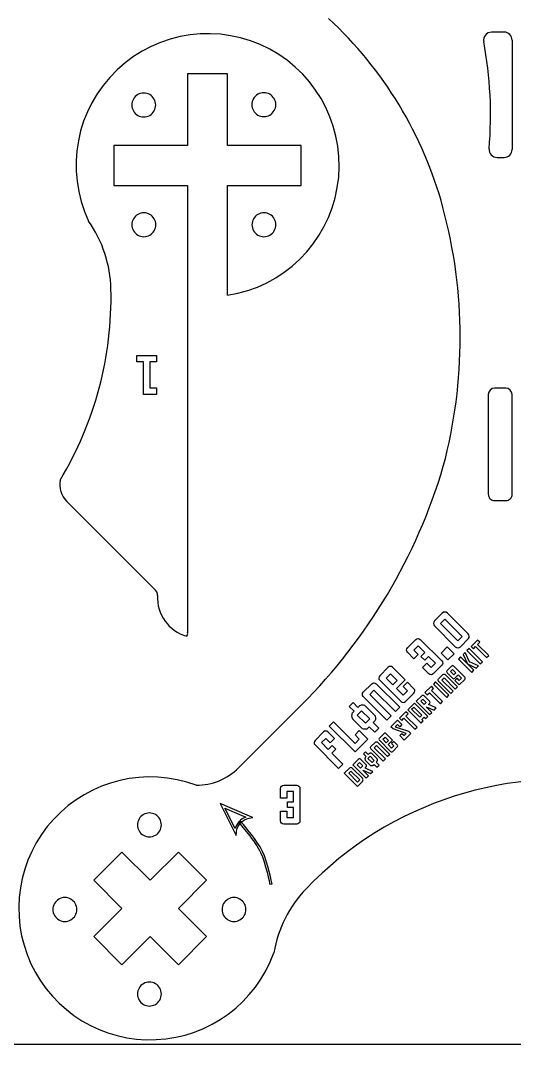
# Model space of a CAD drawing. Extents: x 0 to 911, y 61 to 967.
# Drawn here: x 320.8 to 508.2, y 60.6 to 449 of the extents above; entities that cross this region are included whole.
import ezdxf

# ---------------------------------------------------------------- set-up
doc = ezdxf.new("R2010")
doc.units = 0
doc.layers.add('corte', color=7, linetype='CONTINUOUS')
doc.layers.add('Grabado', color=7, linetype='CONTINUOUS')

msp = doc.modelspace()

# ---------------------------------------------------------------- linework, layer by layer
at = {"layer": 'corte', "color": 1}
for points in [[(504.240134, 444.561674), (499.444008, 444.561674)], [(507.263759, 441.538058), (507.263759, 400.078749)], [(399.24995, 344.767775), (399.24995, 386.446484), (427.218451, 386.446484), (427.218451, 401.564596), (399.24995, 401.564596), (399.24995, 428.777195), (384.131838, 428.777195), (384.131838, 401.564596), (356.163344, 401.564596), (356.163344, 386.446484)], [(501.526961, 397.055158), (504.240134, 397.055158)], [(356.163344, 386.446484), (384.131838, 386.446484)], [(384.131838, 386.446484), (384.131838, 216.902495)], [(498.192894, 307.141732), (498.192894, 269.332667)], [(504.844857, 309.560591), (500.611786, 309.560591)], [(507.263759, 269.332667), (507.263759, 307.141732)], [(372.044649, 232.921378), (338.342503, 266.623504)], [(500.611786, 266.913723), (504.844857, 266.913723)], [(427.394151, 189.48371), (403.496321, 165.585854)]]:
    msp.add_lwpolyline(points, dxfattribs=at)
for points in [[(367.546729, 412.411226)], [(413.082471, 412.540344)], [(367.59187, 367.004599)], [(413.127613, 367.004599)], [(374.232877, 143.912895)], [(348.611212, 122.954995), (359.301327, 112.264871), (348.611212, 101.574755), (359.301327, 90.884639), (369.991443, 101.574755), (380.681568, 90.884639), (391.371684, 101.574755), (380.681559, 112.264871), (391.371684, 122.954995), (380.681568, 133.645111), (369.991443, 122.954995), (359.301327, 133.645111)], [(342.162521, 111.842582)], [(406.303224, 111.842582)], [(374.232868, 79.772183)]]:
    msp.add_lwpolyline(points, close=True, dxfattribs=at)
for points in [[(415.316088, 438.091448), (396.36022, 448.227837), (373.043028, 445.082911), (357.449965, 430.286707)], [(481.007316, 378.108514), (473.583502, 405.601385), (458.545488, 430.438415), (437.624986, 449.759481)], [(497.115735, 443.467153), (496.541309, 442.773865), (496.305725, 441.86065), (496.473086, 440.976002)], [(499.444008, 444.561674), (498.543668, 444.561674), (497.690162, 444.16044), (497.115735, 443.467153)], [(507.263759, 441.538058), (507.263755, 443.207957), (505.910033, 444.561675), (504.240134, 444.561674)], [(498.514669, 400.340201), (499.692898, 413.915145), (499.005985, 427.587509), (496.473086, 440.976002)], [(440.957015, 385.632465), (444.603984, 406.816678), (434.271955, 427.95506), (415.316088, 438.091448)], [(357.449965, 430.286707), (341.856902, 415.490503), (337.494304, 392.37017), (346.623334, 372.909131)], [(367.546729, 421.482091), (365.925712, 421.483086), (364.427405, 420.618855), (363.61661, 419.215178)], [(371.476848, 419.215178), (370.666052, 420.618855), (369.167745, 421.483086), (367.546729, 421.482091)], [(413.082471, 421.611209), (411.461455, 421.612203), (409.963148, 420.747972), (409.152352, 419.344296)], [(417.01259, 419.344296), (416.201794, 420.747972), (414.703488, 421.612203), (413.082471, 421.611209)], [(363.61661, 419.215178), (362.805815, 417.811502), (362.805815, 416.081815), (363.61661, 414.678139)], [(371.476848, 414.678139), (372.287643, 416.081815), (372.287643, 417.811502), (371.476848, 419.215178)], [(409.152352, 419.344296), (408.341557, 417.94062), (408.341557, 416.210933), (409.152352, 414.807257)], [(417.01259, 414.807257), (417.823385, 416.210933), (417.823385, 417.94062), (417.01259, 419.344296)], [(363.61661, 414.678139), (364.427405, 413.274463), (365.925712, 412.410232), (367.546729, 412.411226)], [(367.546729, 412.411226), (369.167745, 412.410232), (370.666052, 413.274463), (371.476848, 414.678139)], [(409.152352, 414.807257), (409.963148, 413.403581), (411.461455, 412.53935), (413.082471, 412.540344)], [(413.082471, 412.540344), (414.703488, 412.53935), (416.201794, 413.403581), (417.01259, 414.807257)], [(498.514669, 400.340201), (498.441406, 399.496011), (498.725744, 398.659817), (499.298432, 398.035275)], [(504.240134, 397.055158), (505.910023, 397.055157), (507.263741, 398.40886), (507.263759, 400.078749)], [(499.298432, 398.035275), (499.87112, 397.410732), (500.679597, 397.05516), (501.526961, 397.055158)], [(399.24995, 344.767775), (420.504158, 347.981797), (437.310047, 364.448251), (440.957015, 385.632465)], [(481.161931, 279.914), (489.741752, 312.090185), (489.688422, 345.959507), (481.007316, 378.108514)], [(355.117072, 347.160914), (354.906714, 356.396883), (351.94972, 365.360819), (346.623334, 372.909131)], [(363.664069, 373.80775), (362.853892, 372.404482), (362.853892, 370.675584), (363.664069, 369.272316)], [(367.59187, 376.075467), (365.971516, 376.075467), (364.474246, 375.211018), (363.664069, 373.80775)], [(371.519671, 373.80775), (370.709494, 375.211018), (369.212225, 376.075467), (367.59187, 376.075467)], [(371.519671, 369.272316), (372.329848, 370.675584), (372.329848, 372.404482), (371.519671, 373.80775)], [(409.199812, 373.80775), (408.389634, 372.404482), (408.389634, 370.675584), (409.199812, 369.272316)], [(413.127613, 376.075467), (411.507258, 376.075467), (410.009989, 375.211018), (409.199812, 373.80775)], [(417.055413, 373.80775), (416.245236, 375.211018), (414.747967, 376.075467), (413.127613, 376.075467)], [(417.055413, 369.272316), (417.86559, 370.675584), (417.86559, 372.404482), (417.055413, 373.80775)], [(363.664069, 369.272316), (364.474246, 367.869048), (365.971516, 367.004599), (367.59187, 367.004599)], [(367.59187, 367.004599), (369.212225, 367.004599), (370.709494, 367.869048), (371.519671, 369.272316)], [(409.199812, 369.272316), (410.009989, 367.869048), (411.507258, 367.004599), (413.127613, 367.004599)], [(413.127613, 367.004599), (414.747967, 367.004599), (416.245236, 367.869048), (417.055413, 369.272316)], [(335.83174, 274.658678), (349.009124, 296.50673), (355.697994, 321.653203), (355.117072, 347.160914)], [(500.611786, 309.560591), (499.275883, 309.560588), (498.192915, 308.477635), (498.192894, 307.141732)], [(507.263759, 307.141732), (507.263737, 308.477638), (506.180764, 309.560593), (504.844857, 309.560591)], [(427.394151, 189.48371), (452.580087, 214.669649), (471.063971, 245.757095), (481.161931, 279.914)], [(335.83174, 274.658678), (335.299883, 271.730585), (336.238149, 268.727857), (338.342503, 266.623504)], [(498.192894, 269.332667), (498.192882, 268.691128), (498.447723, 268.075861), (498.901354, 267.62222)], [(506.555295, 267.622217), (507.008928, 268.075858), (507.263771, 268.691127), (507.263759, 269.332667)], [(498.901354, 267.62222), (499.354986, 267.168579), (499.970248, 266.913724), (500.611786, 266.913723)], [(504.844857, 266.913723), (505.486397, 266.913722), (506.101661, 267.168575), (506.555295, 267.622217)], [(372.738238, 230.943335), (372.819568, 231.673815), (372.564357, 232.401649), (372.044649, 232.921378)], [(372.738238, 230.943335), (372.405351, 223.822345), (377.013188, 217.407275), (383.867667, 215.44885)], [(383.867667, 215.44885), (384.202619, 215.854443), (384.302669, 216.404985), (384.131838, 216.902495)], [(551.336939, 158.870292), (506.57801, 167.34903), (460.570097, 152.587176), (429.099691, 119.649899)], [(387.427406, 158.949567), (368.489941, 166.022396), (347.155926, 160.95436), (333.422571, 146.120363)], [(387.427406, 158.949567), (393.453055, 158.936963), (399.235537, 161.325066), (403.496321, 165.585854)], [(367.428925, 147.843014), (366.025249, 147.032218), (365.161018, 145.533912), (365.162012, 143.912895)], [(371.965964, 147.843014), (370.562288, 148.653809), (368.832601, 148.653809), (367.428925, 147.843014)], [(374.232877, 143.912895), (374.233871, 145.533912), (373.36964, 147.032218), (371.965964, 147.843014)], [(333.422571, 146.120363), (319.689216, 131.286365), (316.277682, 109.625649), (324.786627, 91.288518)], [(365.162012, 143.912895), (365.161018, 142.291879), (366.025249, 140.793572), (367.428925, 139.982776)], [(371.965964, 139.982776), (373.36964, 140.793572), (374.233871, 142.291879), (374.232877, 143.912895)], [(367.428925, 139.982776), (368.832601, 139.171981), (370.562288, 139.171981), (371.965964, 139.982776)], [(339.895608, 115.7727), (338.491932, 116.583496), (336.762245, 116.583496), (335.358569, 115.7727)], [(404.036312, 115.7727), (402.632636, 116.583496), (400.902948, 116.583496), (399.499272, 115.7727)], [(429.099691, 119.649899), (422.717625, 112.970357), (418.470068, 104.541012), (416.898911, 95.437249)], [(335.358569, 115.7727), (333.954892, 114.961905), (333.090661, 113.463598), (333.091656, 111.842582)], [(342.162521, 111.842582), (342.163515, 113.463598), (341.299284, 114.961905), (339.895608, 115.7727)], [(399.499272, 115.7727), (398.095596, 114.961905), (397.231365, 113.463598), (397.23236, 111.842582)], [(406.303224, 111.842582), (406.304219, 113.463598), (405.439988, 114.961905), (404.036312, 115.7727)], [(333.091656, 111.842582), (333.090661, 110.221565), (333.954892, 108.723258), (335.358569, 107.912463)], [(339.895608, 107.912463), (341.299284, 108.723258), (342.163515, 110.221565), (342.162521, 111.842582)], [(397.23236, 111.842582), (397.231365, 110.221565), (398.095596, 108.723258), (399.499272, 107.912463)], [(404.036312, 107.912463), (405.439988, 108.723258), (406.304219, 110.221565), (406.303224, 111.842582)], [(335.358569, 107.912463), (336.762245, 107.101667), (338.491932, 107.101667), (339.895608, 107.912463)], [(399.499272, 107.912463), (400.902948, 107.101667), (402.632636, 107.101667), (404.036312, 107.912463)], [(372.233697, 62.480771), (392.428379, 63.390338), (410.07288, 76.409432), (416.898911, 95.437249)], [(324.786627, 91.288518), (333.295572, 72.951387), (352.039014, 61.571204), (372.233697, 62.480771)], [(367.428916, 83.702302), (366.02524, 82.891506), (365.161009, 81.393199), (365.162004, 79.772183)], [(371.965956, 83.702302), (370.56228, 84.513097), (368.832592, 84.513097), (367.428916, 83.702302)], [(374.232868, 79.772183), (374.233863, 81.393199), (373.369632, 82.891506), (371.965956, 83.702302)], [(365.162004, 79.772183), (365.161009, 78.151166), (366.02524, 76.652859), (367.428916, 75.842064)], [(371.965956, 75.842064), (373.369632, 76.652859), (374.233863, 78.151166), (374.232868, 79.772183)], [(367.428916, 75.842064), (368.832592, 75.031269), (370.56228, 75.031269), (371.965956, 75.842064)]]:
    msp.add_open_spline(points, degree=3, dxfattribs=at)
at = {"layer": 'Grabado', "color": 1}
msp.add_lwpolyline([(0.162894, 967.396102), (906.923672, 967.396102), (906.923672, 60.635323), (0.162894, 60.635323)], close=True, dxfattribs=at)
at = {"layer": 'Grabado', "color": 5}
for points in [[(372.347237, 309.689645), (372.347237, 307.211565), (367.432029, 307.211565), (367.432029, 319.520053), (364.974429, 319.520053), (364.974429, 321.998133), (372.347237, 321.998133), (372.347237, 319.520053), (369.889637, 319.520053), (369.889637, 309.689645)], [(486.672665, 213.774256), (480.12346, 220.323461), (481.753966, 221.953968), (488.303171, 215.404762)], [(494.176967, 212.370063), (494.988971, 213.182067), (494.134973, 214.036064), (491.698972, 211.600063), (492.552969, 210.746065), (493.364973, 211.558069), (497.564968, 207.358074), (498.376962, 208.170068)], [(480.338745, 209.098021), (482.920377, 206.516389), (485.230265, 208.826277), (482.648633, 211.407909)], [(490.952386, 210.853476), (490.112383, 210.013473), (495.166375, 204.959481), (496.006378, 205.799484)], [(486.885504, 206.786575), (491.939496, 201.732582), (492.779499, 202.572585), (487.725507, 207.626578)], [(489.461491, 209.334593), (488.649487, 208.522589), (490.329493, 205.0506), (493.619492, 203.412598), (494.459485, 204.252591), (491.141487, 205.806596)], [(485.108795, 200.795896), (483.848795, 202.055895), (484.688798, 202.895898), (485.948798, 201.635899)], [(463.623539, 198.716738), (462.006473, 197.099672), (459.47314, 199.633005), (461.090206, 201.250071)], [(478.230655, 198.131746), (477.390652, 197.291743), (482.444645, 192.237751), (483.284648, 193.077754)], [(450.78514, 194.217538)], [(476.670088, 194.863183), (477.482092, 195.675187), (476.628094, 196.529185), (474.192092, 194.093183), (475.04609, 193.239186), (475.858094, 194.051189), (480.058089, 189.851195), (480.870083, 190.663188)], [(474.71053, 190.397631), (473.870527, 189.557629), (472.610528, 190.817628), (473.450531, 191.657631)], [(451.631007, 182.461805), (448.547273, 185.545539), (450.181407, 187.179672), (453.26514, 184.095939)], [(449.413407, 189.112472)], [(466.99042, 185.183516), (467.802414, 185.99551), (466.948417, 186.849507), (464.512425, 184.413516), (465.366422, 183.559518), (466.178416, 184.371512), (470.378411, 180.171517), (471.190415, 180.983521)], [(467.668971, 187.598071), (472.736968, 182.530074), (473.576971, 183.370077), (473.044968, 183.90208), (473.94097, 184.798081), (474.472972, 184.266078), (475.270972, 185.064078), (470.202975, 190.132075)], [(469.992977, 188.634078), (473.044978, 185.582076), (472.204975, 184.742073), (469.152974, 187.794075)], [(447.66834, 178.100206), (449.301407, 176.467139), (447.68434, 174.850072), (439.551007, 182.983405), (437.91794, 181.350339), (447.685407, 171.582872), (452.568607, 176.466072), (449.301407, 179.733272)], [(461.243862, 181.144953), (463.763861, 183.664952), (465.450859, 181.977953), (464.610856, 181.13795), (463.770853, 181.977953), (462.93086, 181.13796), (467.970858, 179.457955), (468.817853, 178.610959), (466.297855, 176.09096), (464.610856, 177.777959), (465.450859, 178.617962), (466.290862, 177.777959), (467.130855, 178.617952), (462.090857, 180.297957)], [(460.356162, 175.945271), (459.516159, 175.105268), (458.207163, 176.414264), (459.047166, 177.254267)], [(450.627488, 166.31459), (449.787485, 165.474587), (448.527486, 166.734586), (449.367489, 167.574589)], [(454.155085, 167.532196), (452.559087, 169.128194), (453.39908, 169.968187), (454.995078, 168.372189)], [(445.300927, 163.508027), (446.14093, 164.34803), (449.500932, 160.988028), (448.660929, 160.148025)]]:
    msp.add_lwpolyline(points, close=True, dxfattribs=at)
for points in [[(480.762084, 224.250255), (477.827172, 221.315344)], [(490.585881, 216.383066), (482.718691, 224.250255)], [(477.827172, 219.358736), (485.694361, 211.491547)], [(467.526543, 211.014715), (470.787556, 214.275728)], [(472.418062, 214.275728), (480.597764, 206.096027)], [(487.637379, 211.505136), (490.735342, 214.603098)], [(475.706244, 201.204507), (473.246894, 203.663856), (474.877401, 205.294363), (476.507908, 203.663856), (478.138414, 205.294363), (475.59754, 207.835237), (474.130084, 206.367781), (472.689806, 207.808059), (474.157262, 209.275515), (471.616388, 211.816389), (469.985881, 210.185883), (471.616388, 208.555376), (469.985881, 206.924869)], [(469.985881, 206.924869), (467.526543, 209.384208)], [(460.272073, 203.700205), (457.02194, 200.450071)], [(464.356339, 201.250071), (461.906206, 203.700205)], [(480.597764, 204.46552), (477.33675, 201.204507)], [(484.2618, 204.16289), (482.581804, 202.482894)], [(489.315792, 199.948891), (485.101792, 204.16289)], [(457.023006, 198.817005), (465.156339, 190.683672)], [(470.039539, 195.566872), (467.589406, 198.017005), (465.956339, 196.383938), (467.589406, 194.750872), (465.972339, 193.133805), (463.439006, 195.667138), (466.689139, 198.917272), (464.356339, 201.250071)], [(481.875243, 200.936341), (486.509239, 196.302345), (485.669236, 195.462342), (481.455237, 199.676342), (480.629238, 198.850343), (484.843238, 194.636344), (483.98924, 193.782346), (479.355244, 198.416342)], [(479.355244, 199.256335), (481.03524, 200.936331)], [(482.581804, 201.642901), (484.688798, 199.535906)], [(485.528801, 199.535897), (486.788801, 200.795896), (488.0488, 199.535897), (487.208797, 198.695894), (486.368794, 199.535897), (485.528801, 198.695904), (487.215799, 197.008905), (489.315792, 199.108898)], [(450.78514, 194.217538), (454.035273, 197.467672)], [(455.66834, 197.466605), (464.618739, 188.516205), (462.985673, 186.883139), (454.835273, 195.033538), (453.235273, 193.433538), (461.385673, 185.283139), (459.73554, 183.633005), (450.78514, 192.583405)], [(449.413407, 189.112472), (448.780873, 188.479939), (446.914207, 190.346605), (445.44754, 188.879939), (447.314207, 187.013272), (446.597407, 186.296472)], [(466.789406, 190.682605), (470.039539, 193.932738)], [(473.023532, 192.924623), (470.92354, 190.82463), (475.977532, 185.770638), (476.817525, 186.610631), (474.71053, 188.717626), (477.657528, 187.450634), (478.497531, 188.290637), (475.550533, 189.557629)], [(475.97053, 190.817638), (473.863535, 192.924633)], [(455.264073, 185.329005), (451.414473, 189.178605)], [(475.550533, 189.557629), (475.97053, 189.977625)], [(446.664607, 184.196205), (450.39794, 180.462872)], [(452.280607, 180.412739), (453.030473, 181.162605), (455.147806, 179.045272), (456.731806, 180.629272), (454.614473, 182.746605), (455.36434, 183.496472)], [(435.747274, 179.179672), (432.497141, 175.929539)], [(439.83154, 176.729539), (437.381407, 179.179672)], [(432.497141, 174.295406), (441.44754, 165.345006), (443.081674, 166.979139), (438.898207, 171.162606), (440.364874, 172.629272), (438.94834, 174.045806), (437.481674, 172.579139), (434.94834, 175.112472), (436.56434, 176.728472), (438.197407, 175.095406), (439.83154, 176.729539)], [(453.713612, 173.614703), (455.393608, 175.294699)], [(456.233601, 175.294699), (460.867597, 170.660703), (460.027604, 169.82071), (455.813605, 174.03471), (454.987606, 173.208711), (459.201606, 168.994712), (458.347608, 168.140714), (453.713612, 172.77471)], [(456.940162, 176.001259), (461.154161, 171.78726)], [(458.620168, 178.521258), (456.940172, 176.841262)], [(460.727162, 177.254257), (459.460161, 178.521258)], [(463.67416, 174.307259), (462.407158, 175.574261), (461.567165, 174.734268), (462.407168, 173.894265), (461.567165, 173.054262), (460.25816, 174.363267), (461.938156, 176.043263), (460.727162, 177.254257)], [(453.007042, 170.976145), (452.671043, 170.640146), (451.705049, 171.60614), (450.949053, 170.850144), (451.915047, 169.88415), (451.551049, 169.520152)], [(456.031085, 169.016188), (454.043089, 171.004184)], [(461.994164, 171.78727), (463.67416, 173.467266)], [(448.94049, 168.841581), (446.840498, 166.741588), (451.89449, 161.687596), (452.734483, 162.527589), (450.627488, 164.634584), (453.574486, 163.367592), (454.414479, 164.207585), (451.467491, 165.474587)], [(451.887478, 166.734586), (449.780483, 168.841581)], [(451.579048, 168.428147), (453.511046, 166.496149)], [(454.491054, 166.46815), (454.883052, 166.860147), (455.975047, 165.768153), (456.787041, 166.580146), (455.695046, 167.672141), (456.087043, 168.064139)], [(445.517937, 165.419028), (443.613938, 163.515029), (448.667931, 158.461037), (450.529926, 160.323032)], [(450.529926, 161.61103), (446.777927, 165.36303)], [(451.467491, 165.474587), (451.887488, 165.894583)], [(419.403645, 154.074171), (419.403645, 157.78105)], [(419.403645, 145.452091), (419.403645, 149.158971), (421.861245, 149.158971), (421.861245, 146.701371), (424.318845, 146.701371), (424.318845, 150.531131), (422.107005, 150.531131), (422.107005, 152.702011), (424.318845, 152.702011), (424.318845, 156.53177), (421.861245, 156.53177), (421.861245, 154.074171), (419.403645, 154.074171)], [(420.632445, 159.00985), (425.547645, 159.00985)], [(426.776445, 157.78105), (426.776445, 145.452091)], [(425.547645, 144.223291), (420.632445, 144.223291)]]:
    msp.add_lwpolyline(points, dxfattribs=at)
at = {"layer": 'Grabado', "color": 7}
for points in [[(396.527375, 152.004957), (402.542376, 139.918293), (402.715714, 141.326625)], [(407.554045, 146.449962), (408.919046, 146.716628), (407.639046, 147.261627), (396.527375, 152.004957)], [(398.324043, 150.309955), (406.317378, 146.898295)], [(402.192382, 142.536626), (398.324043, 150.309955)], [(404.304049, 145.263291), (403.664049, 144.701627)], [(412.644042, 133.819963), (412.645749, 133.819963)], [(415.375716, 121.443294), (416.210711, 121.614959)]]:
    msp.add_lwpolyline(points, dxfattribs=at)
msp.add_lwpolyline([(404.304083, 145.263291)], close=True, dxfattribs=at)
at = {"layer": 'Grabado', "color": 5}
for points in [[(481.740387, 224.657893), (481.359929, 224.657871), (481.033828, 224.521999), (480.762084, 224.250255)], [(482.718691, 224.250255), (482.446947, 224.521999), (482.120814, 224.657839), (481.740387, 224.657893)], [(477.827172, 221.315344), (477.555428, 221.0436), (477.419577, 220.717456), (477.419545, 220.33705)], [(477.419545, 220.33705), (477.419556, 219.956581), (477.555428, 219.63048), (477.827172, 219.358736)], [(470.787556, 214.275728), (471.014009, 214.502181), (471.285721, 214.610906), (471.602809, 214.601829)], [(471.602809, 214.601829), (471.919844, 214.610874), (472.191598, 214.50217), (472.418062, 214.275728)], [(490.993507, 215.513466), (490.957262, 215.85768), (490.82139, 216.147557), (490.585881, 216.383066)], [(490.735342, 214.603098), (490.934584, 214.874874), (491.020675, 215.178309), (490.993507, 215.513466)], [(467.186852, 210.185872), (467.186852, 210.511973), (467.300079, 210.788251), (467.526543, 211.014715)], [(467.526543, 209.384208), (467.300089, 209.610661), (467.186873, 209.877904), (467.186852, 210.185872)], [(485.694361, 211.491547), (485.966105, 211.219803), (486.269582, 211.070352), (486.604729, 211.043173)], [(486.604729, 211.043173), (486.930819, 211.025051), (487.275043, 211.179045), (487.637379, 211.505136)], [(480.597764, 206.096027), (480.824206, 205.869563), (480.937486, 205.593317), (480.937444, 205.267195)], [(461.08914, 204.033005), (460.76914, 204.033005), (460.49714, 203.921005), (460.272073, 203.700205)], [(461.906206, 203.700205), (461.672606, 203.933805), (461.40274, 204.041538), (461.08914, 204.033005)], [(480.937444, 205.267195), (480.937433, 204.959195), (480.824217, 204.691973), (480.597764, 204.46552)], [(482.581804, 202.482894), (482.465132, 202.366223), (482.406857, 202.22384), (482.406807, 202.055895)], [(482.406807, 202.055895), (482.406807, 201.89727), (482.465142, 201.759562), (482.581804, 201.642901)], [(484.681796, 204.330885), (484.518476, 204.33558), (484.378461, 204.279551), (484.2618, 204.16289)], [(485.101792, 204.16289), (484.985131, 204.279551), (484.845076, 204.3355), (484.681796, 204.330885)], [(456.68914, 199.633005), (456.681673, 199.320472), (456.789406, 199.050605), (457.023006, 198.817005)], [(457.02194, 200.450071), (456.80114, 200.225005), (456.690206, 199.954071), (456.68914, 199.633005)], [(476.521486, 200.851238), (476.204452, 200.860283), (475.932697, 200.978054), (475.706244, 201.204507)], [(477.33675, 201.204507), (477.110286, 200.978043), (476.838521, 200.860304), (476.521486, 200.851238)], [(479.355244, 198.416342), (479.238583, 198.533003), (479.180238, 198.670661), (479.180248, 198.829336)], [(479.180248, 198.829336), (479.180248, 198.997351), (479.238573, 199.139664), (479.355244, 199.256335)], [(481.03524, 200.936331), (481.151912, 201.053002), (481.291957, 201.10894), (481.455247, 201.104336)], [(481.455247, 201.104336), (481.618567, 201.10903), (481.758572, 201.052992), (481.875243, 200.936341)], [(484.688798, 199.535906), (484.80547, 199.419235), (484.945455, 199.358562), (485.108805, 199.353897)], [(485.108805, 199.353897), (485.272125, 199.358592), (485.41213, 199.419225), (485.528801, 199.535897)], [(489.490789, 199.521892), (489.490789, 199.689907), (489.432453, 199.832229), (489.315792, 199.948891)], [(489.315792, 199.108898), (489.432453, 199.225559), (489.490799, 199.363217), (489.490789, 199.521892)], [(450.45234, 193.400472), (450.45234, 193.720472), (450.56434, 193.992472), (450.78514, 194.217538)], [(454.035273, 197.467672), (454.259273, 197.687405), (454.531273, 197.799405), (454.85234, 197.800472)], [(454.85234, 197.800472), (455.164873, 197.807938), (455.43474, 197.700205), (455.66834, 197.466605)], [(470.372339, 194.732738), (470.380873, 195.054872), (470.273139, 195.333272), (470.039539, 195.566872)], [(470.039539, 193.932738), (470.260339, 194.153538), (470.372339, 194.421272), (470.372339, 194.732738)], [(450.78514, 192.583405), (450.55154, 192.817005), (450.443807, 193.086872), (450.45234, 193.400472)], [(465.156339, 190.683672), (465.389939, 190.450072), (465.659806, 190.333805), (465.972339, 190.332739)], [(465.972339, 190.332739), (466.293406, 190.342339), (466.564339, 190.457538), (466.789406, 190.682605)], [(473.443539, 193.092627), (473.280219, 193.097322), (473.140203, 193.041294), (473.023532, 192.924623)], [(473.863535, 192.924633), (473.746864, 193.041284), (473.606918, 193.097342), (473.443539, 193.092627)], [(476.145537, 190.390629), (476.145537, 190.558644), (476.087191, 190.700957), (475.97053, 190.817638)], [(475.97053, 189.977625), (476.087201, 190.094296), (476.145537, 190.231944), (476.145537, 190.390629)], [(450.015007, 189.278872), (449.84754, 189.245805), (449.648073, 189.187139), (449.413407, 189.112472)], [(450.431007, 189.362072), (450.310473, 189.350339), (450.172873, 189.321539), (450.015007, 189.278872)], [(451.414473, 189.178605), (450.972873, 189.313005), (450.64434, 189.370605), (450.431007, 189.362072)], [(446.464073, 185.713005), (446.422473, 185.545539), (446.39794, 185.403672), (446.396873, 185.295939)], [(446.396873, 185.295939), (446.39794, 185.049539), (446.489673, 184.682605), (446.664607, 184.196205)], [(446.597407, 186.296472), (446.544073, 186.083139), (446.498207, 185.887939), (446.464073, 185.713005)], [(455.464606, 184.895939), (455.41874, 185.029272), (455.35154, 185.171139), (455.264073, 185.329005)], [(455.36434, 183.496472), (455.440073, 183.704472), (455.497673, 183.887939), (455.531806, 184.045805)], [(455.547806, 184.479939), (455.535006, 184.620739), (455.506206, 184.762605), (455.464606, 184.895939)], [(455.531806, 184.045805), (455.564873, 184.200472), (455.56914, 184.345539), (455.547806, 184.479939)], [(436.56434, 179.512472), (436.24434, 179.512472), (435.97234, 179.400472), (435.747274, 179.179672)], [(437.381407, 179.179672), (437.147807, 179.413272), (436.876874, 179.519939), (436.56434, 179.512472)], [(450.39794, 180.462872), (450.73074, 180.349806), (451.023007, 180.296472), (451.264073, 180.296472)], [(451.264073, 180.296472), (451.510473, 180.295406), (451.84754, 180.333806), (452.280607, 180.412739)], [(459.040164, 178.689253), (458.876844, 178.693948), (458.736829, 178.63792), (458.620168, 178.521258)], [(459.460161, 178.521258), (459.343499, 178.63792), (459.203444, 178.693868), (459.040164, 178.689253)], [(432.164341, 175.112472), (432.156874, 174.799939), (432.263541, 174.529006), (432.497141, 174.295406)], [(432.497141, 175.929539), (432.276341, 175.704472), (432.164341, 175.432472), (432.164341, 175.112472)], [(455.393608, 175.294699), (455.51027, 175.41136), (455.650325, 175.467309), (455.813605, 175.462694)], [(455.813605, 175.462694), (455.976925, 175.467389), (456.11694, 175.41136), (456.233601, 175.294699)], [(456.940172, 176.841262), (456.8235, 176.724591), (456.765225, 176.582208), (456.765175, 176.414264)], [(456.765175, 176.414264), (456.765175, 176.255639), (456.8235, 176.117921), (456.940162, 176.001259)], [(453.301088, 171.060182), (453.21708, 171.041503), (453.119129, 171.013474), (453.007082, 170.976185)], [(453.525091, 171.102186), (453.464457, 171.097491), (453.38974, 171.083507), (453.301088, 171.060182)], [(454.043089, 171.004184), (453.814441, 171.074207), (453.641752, 171.106851), (453.525091, 171.102186)], [(453.713612, 172.77471), (453.596941, 172.891361), (453.538606, 173.029029), (453.538616, 173.187704)], [(453.538616, 173.187704), (453.538616, 173.355719), (453.596941, 173.498032), (453.713612, 173.614703)], [(461.154161, 171.78726), (461.270822, 171.670599), (461.410818, 171.609916), (461.574168, 171.605271)], [(461.574168, 171.605271), (461.737487, 171.609966), (461.877493, 171.670599), (461.994164, 171.78727)], [(463.849157, 173.88026), (463.849157, 174.048275), (463.790821, 174.190598), (463.67416, 174.307259)], [(463.67416, 173.467266), (463.790821, 173.583927), (463.849167, 173.721585), (463.849157, 173.88026)], [(449.360497, 169.009585), (449.197177, 169.01428), (449.057151, 168.958242), (448.94049, 168.841581)], [(449.780483, 168.841581), (449.663822, 168.958242), (449.523866, 169.01429), (449.360497, 169.009585)], [(451.467052, 169.212142), (451.448372, 169.128135), (451.439083, 169.053517), (451.439043, 168.988149)], [(451.439043, 168.988149), (451.439043, 168.866883), (451.485721, 168.680139), (451.579048, 168.428147)], [(451.551049, 169.520152), (451.51379, 169.408175), (451.485761, 169.305429), (451.467052, 169.212142)], [(456.136049, 168.785163), (456.112775, 168.855186), (456.077743, 168.932171), (456.031085, 169.016188)], [(456.087043, 168.064139), (456.124302, 168.176115), (456.150054, 168.27179), (456.164048, 168.351152)], [(456.185035, 168.582147), (456.18034, 168.65217), (456.164058, 168.719795), (456.136049, 168.785163)], [(456.164048, 168.351152), (456.182728, 168.435159), (456.18972, 168.512074), (456.185035, 168.582147)], [(446.133927, 165.643031), (445.993982, 165.66171), (445.788599, 165.587022), (445.517937, 165.419028)], [(446.777927, 165.36303), (446.502561, 165.526319), (446.287927, 165.619686), (446.133927, 165.643031)], [(452.062495, 166.307587), (452.062495, 166.475602), (452.004149, 166.617915), (451.887478, 166.734586)], [(451.887488, 165.894583), (452.004149, 166.011244), (452.062495, 166.148902), (452.062495, 166.307587)], [(453.511046, 166.496149), (453.679081, 166.440191), (453.828386, 166.412152), (453.959042, 166.412152)], [(453.959042, 166.412152), (454.089697, 166.412152), (454.267042, 166.430811), (454.491054, 166.46815)], [(450.753929, 160.967031), (450.753929, 161.088297), (450.679261, 161.30303), (450.529926, 161.61103)], [(450.529926, 160.323032), (450.679281, 160.631012), (450.753919, 160.845695), (450.753929, 160.967031)], [(419.403645, 157.78105), (419.403645, 158.122375), (419.519698, 158.409095), (419.751805, 158.64121)], [(419.751805, 158.64121), (419.997565, 158.886962), (420.291112, 159.009842), (420.632445, 159.00985)], [(425.547645, 159.00985), (425.88897, 159.009842), (426.17569, 158.886962), (426.407805, 158.64121)], [(426.407805, 158.64121), (426.653556, 158.409095), (426.776436, 158.122375), (426.776445, 157.78105)], [(419.751805, 144.571451), (419.519698, 144.817211), (419.403645, 145.110758), (419.403645, 145.452091)], [(420.632445, 144.223291), (420.291112, 144.223291), (419.997565, 144.339344), (419.751805, 144.571451)], [(426.407805, 144.571451), (426.17569, 144.339344), (425.88897, 144.223291), (425.547645, 144.223291)], [(426.776445, 145.452091), (426.776436, 145.110758), (426.653556, 144.817211), (426.407805, 144.571451)]]:
    msp.add_open_spline(points, degree=3, dxfattribs=at)
at = {"layer": 'Grabado', "color": 7}
for points in [[(406.317378, 146.898295), (404.315936, 146.150058), (402.81098, 144.560972), (402.192382, 142.536626)], [(402.715714, 141.326625), (403.03108, 143.883084), (404.985768, 145.951069), (407.554045, 146.449962)], [(403.664049, 144.701627), (403.664049, 144.701627), (405.23262, 142.913185), (407.047379, 140.606625)], [(407.717416, 141.134958), (405.887375, 143.460949), (404.304083, 145.263291), (404.304083, 145.263291)], [(407.047379, 140.606625), (408.862137, 138.300066), (410.923108, 135.461171), (411.874045, 133.453294)], [(412.645749, 133.819963), (411.625478, 135.97422), (409.547458, 138.808976), (407.717416, 141.134958)], [(411.874045, 133.453294), (413.676029, 129.65486), (415.375707, 121.443294), (415.375716, 121.443294)], [(416.210711, 121.614959), (416.210711, 121.614959), (414.558333, 129.784798), (412.644042, 133.819963)]]:
    msp.add_open_spline(points, degree=3, dxfattribs=at)

doc.saveas('drawing.dxf')
